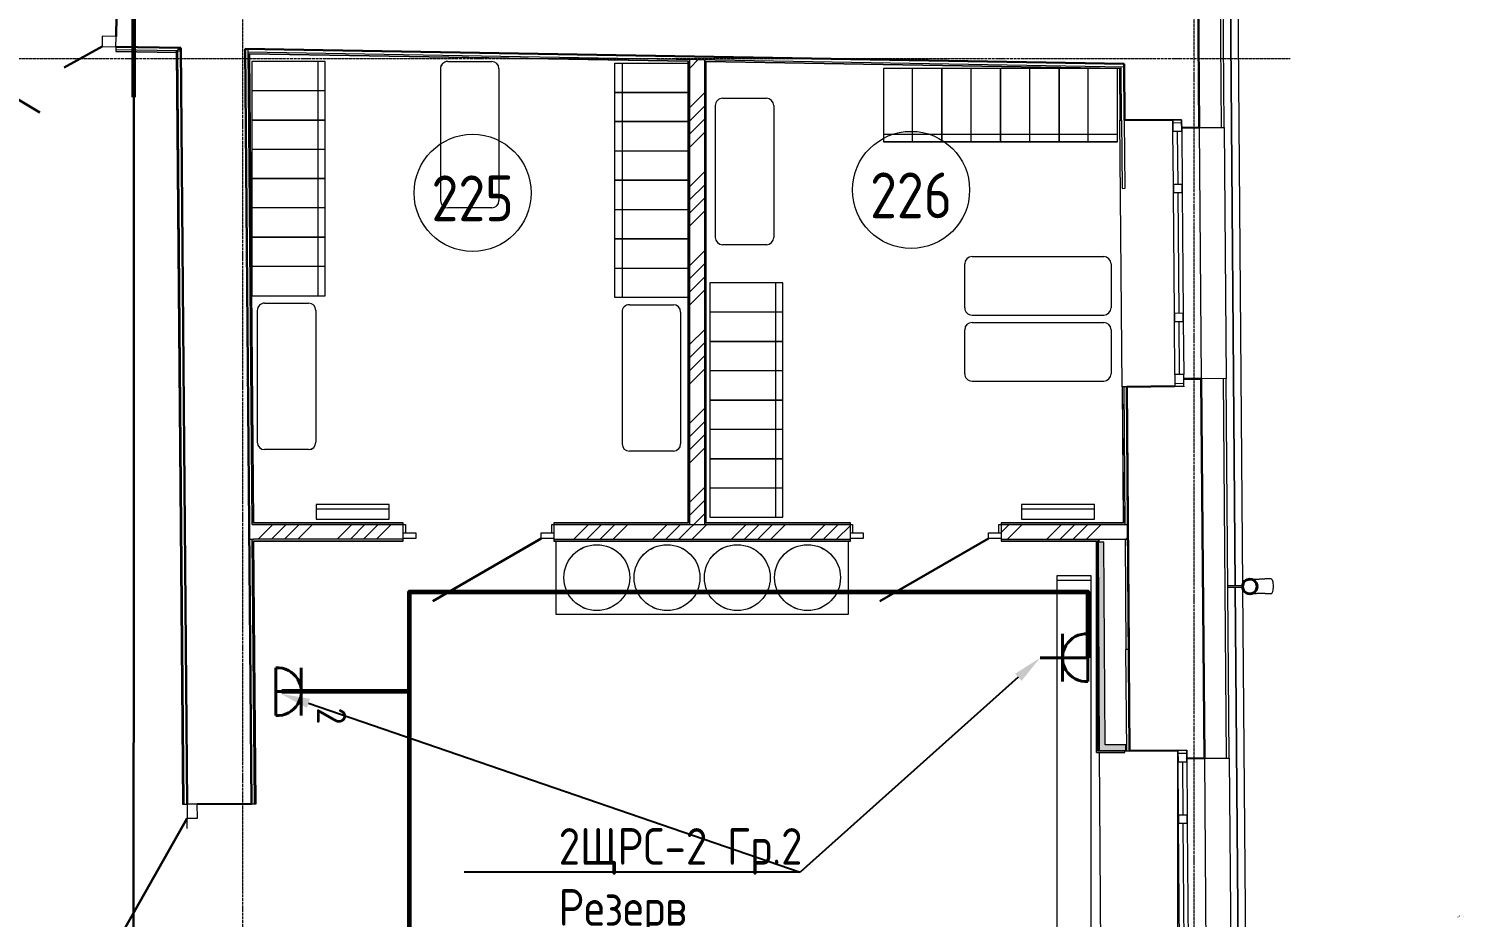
# Model space of a CAD drawing. Header units: millimetres. Extents: x -32 to 417638015, y -35 to 175284279.
# Drawn here: x 838152 to 847954, y 82450 to 88518 of the extents above; entities that cross this region are included whole.
import ezdxf
from ezdxf import colors
from ezdxf.entities.mleader import LeaderData, LeaderLine
from ezdxf.math import Vec2, Vec3

# ---------------------------------------------------------------- set-up
doc = ezdxf.new("R2010")
doc.units = ezdxf.units.MM
doc.linetypes.add('ADSK_Линия сетки', pattern=[25, 20, -2.5, 0, -2.5])
for name, color, linetype, lineweight in [('_ Окна', 7, 'Continuous', 9), ('_ЭМ_гофра', 5, 'Continuous', 60), ('_ЭМ_ТХобщее_слой', 7, 'Continuous', 30), ('Аннотация', 7, 'Continuous', 18), ('Двери', 7, 'Continuous', 9), ('Обобщенные модели', 7, 'Continuous', 18), ('Ограждение', 7, 'Continuous', 9), ('Окна', 7, 'Continuous', 9), ('Оси', 253, 'Continuous', 9), ('Перекрытие', 7, 'Continuous', 18), ('Стены внутренние', 7, 'Continuous', 18), ('Стены наружные', 7, 'Continuous', 18), ('Стены несущие', 7, 'Continuous', 30), ('Стены отделка', 7, 'Continuous', 30), ('Стены штриховка', 7, 'Continuous', 9), ('ТХ', 5, 'Continuous', 0), ('ШТРИХОВКА', 252, 'Continuous', 15), ('ЭМ', 5, 'Continuous', 40), ('ЭМ_Лоток 1_2', 162, 'Continuous', 30), ('ЭОМ_Кабель Быт. розеток', 5, 'Continuous', 30)]:
    doc.layers.add(name, color=color, linetype=linetype, lineweight=lineweight)
doc.layers.add('_ЭМ_Надписи', color=7, linetype='Continuous')
doc.layers.add('ЭОМ_Лотки рабочие', color=5, linetype='Continuous')
doc.layers.add('Линии', color=7, linetype='Continuous', lineweight=9, true_color=0x00a600)
doc.styles.add('GOST Common', font='GOST_Common.ttf', dxfattribs={"width": 0.9, "height": 350})
doc.styles.add('ЭОМ', font='isocpeur.ttf', dxfattribs={"width": 0.85, "height": 250})
doc.linetypes.add('Cable in the tray', pattern='A,5,[130,ltypeshp.shx,S=1,R=0,X=0,Y=0],1.5,[130,ltypeshp.shx,S=1.5,R=90,X=0,Y=-1],1,[130,ltypeshp.shx,S=1,R=0,X=0.5,Y=0],5', length=12.5)

# ---------------------------------------------------------------- blocks, each defined once
blk = doc.blocks.new('Тх 2 этаж')
at = {"layer": 'ТХ', "color": 252, "true_color": 0x939598}
for p, q in [((56625.1, 34539.2), (56925.2, 34539.3)), ((56575, 34489.2), (56575, 33589.1)), ((56975, 34489.2), (56975, 33589.1)), ((58452.4, 34238.2), (58452.4, 33338)), ((58502.5, 34288.2), (58802.6, 34288.3)), ((58852.4, 34238.2), (58852.4, 33338)), ((56925.2, 33539.3), (56625.1, 33539.2)), ((58802.6, 33288.3), (58502.5, 33288.2)), ((60156.9, 32857.2), (60156.9, 33157.3)), ((60206.9, 33207.1), (61107.1, 33207.1)), ((61156.9, 33157.3), (61156.9, 32857.2)), ((55323.7, 32839.1), (55323.7, 31939)), ((55373.8, 32889.1), (55673.9, 32889.2)), ((55723.7, 32839.1), (55723.7, 31939)), ((57866.2, 32878.4), (58166.4, 32878.5)), ((57816.1, 32828.4), (57816.1, 31928.3)), ((58216.1, 32828.4), (58216.1, 31928.3)), ((60206.9, 32807.1), (61107.1, 32807.1)), ((60206.9, 32757.1), (61107.1, 32757.1)), ((60156.9, 32407.2), (60156.9, 32707.3)), ((61156.9, 32707.3), (61156.9, 32407.2)), ((60206.9, 32357.1), (61107.1, 32357.1)), ((55673.9, 31889.2), (55373.8, 31889.1)), ((58166.4, 31878.5), (57866.2, 31878.4)), ((59363.3, 31264.8), (57363.3, 31264.8)), ((57363.3, 31264.8), (57363.3, 30764.8)), ((59363.3, 30764.8), (59363.3, 31264.8)), ((57363.3, 30764.8), (59363.3, 30764.8))]:
    blk.add_line(p, q, dxfattribs=at)
for points in [[(55786.8, 34139.2), (55786.8, 34539.2), (55286.8, 34539.2), (55286.8, 34139.2)], [(57766.3, 34128.4), (57766.3, 34528.4), (58266.3, 34528.4), (58266.3, 34128.4)], [(59601.3, 33991.6), (60001.3, 33991.6), (60001.3, 34491.6), (59601.3, 34491.6)], [(60001.3, 33991.6), (60401.3, 33991.6), (60401.3, 34491.6), (60001.3, 34491.6)], [(60401.3, 33991.6), (60801.3, 33991.6), (60801.3, 34491.6), (60401.3, 34491.6)], [(60801.3, 33991.6), (61201.3, 33991.6), (61201.3, 34491.6), (60801.3, 34491.6)], [(55786.8, 33739.2), (55786.8, 34139.2), (55286.8, 34139.2), (55286.8, 33739.2)], [(57766.3, 33728.4), (57766.3, 34128.4), (58266.3, 34128.4), (58266.3, 33728.4)], [(55786.8, 33339.2), (55786.8, 33739.2), (55286.8, 33739.2), (55286.8, 33339.2)], [(57766.3, 33328.4), (57766.3, 33728.4), (58266.3, 33728.4), (58266.3, 33328.4)], [(55786.8, 32939.2), (55786.8, 33339.2), (55286.8, 33339.2), (55286.8, 32939.2)], [(57766.3, 32928.4), (57766.3, 33328.4), (58266.3, 33328.4), (58266.3, 32928.4)], [(58915.3, 32626.8), (58915.3, 33026.8), (58415.3, 33026.8), (58415.3, 32626.8)], [(58915.3, 32226.8), (58915.3, 32626.8), (58415.3, 32626.8), (58415.3, 32226.8)], [(58915.3, 31826.8), (58915.3, 32226.8), (58415.3, 32226.8), (58415.3, 31826.8)], [(58915.3, 31426.8), (58915.3, 31826.8), (58415.3, 31826.8), (58415.3, 31426.8)], [(55725.4, 31513.8), (55725.4, 31413.8), (56225.4, 31413.8), (56225.4, 31513.8)], [(60544.6, 31513.8), (60544.6, 31413.8), (61044.6, 31413.8), (61044.6, 31513.8)]]:
    blk.add_lwpolyline(points, close=True, dxfattribs=at)
for points in [[(55736.8, 34539.2), (55736.8, 34139.2)], [(57816.3, 34528.4), (57816.3, 34128.4)], [(59801.3, 33991.6), (59801.3, 34491.6)], [(60201.3, 33991.6), (60201.3, 34491.6)], [(60601.3, 33991.6), (60601.3, 34491.6)], [(61001.3, 33991.6), (61001.3, 34491.6)], [(55786.8, 34339.2), (55286.8, 34339.2)], [(57766.3, 34328.4), (58266.3, 34328.4)], [(55736.8, 34139.2), (55736.8, 33739.2)], [(57816.3, 34128.4), (57816.3, 33728.4)], [(60001.3, 34041.6), (59601.3, 34041.6)], [(60401.3, 34041.6), (60001.3, 34041.6)], [(60801.3, 34041.6), (60401.3, 34041.6)], [(61201.3, 34041.6), (60801.3, 34041.6)], [(55786.8, 33939.2), (55286.8, 33939.2)], [(57766.3, 33928.4), (58266.3, 33928.4)], [(55736.8, 33739.2), (55736.8, 33339.2)], [(57816.3, 33728.4), (57816.3, 33328.4)], [(55786.8, 33539.2), (55286.8, 33539.2)], [(57766.3, 33528.4), (58266.3, 33528.4)], [(55736.8, 33339.2), (55736.8, 32939.2)], [(57816.3, 33328.4), (57816.3, 32928.4)], [(55786.8, 33139.2), (55286.8, 33139.2)], [(57766.3, 33128.4), (58266.3, 33128.4)], [(58865.3, 33026.8), (58865.3, 32626.8)], [(58915.3, 32826.8), (58415.3, 32826.8)], [(58865.3, 32626.8), (58865.3, 32226.8)], [(58915.3, 32426.8), (58415.3, 32426.8)], [(58865.3, 32226.8), (58865.3, 31826.8)], [(58915.3, 32026.8), (58415.3, 32026.8)], [(58865.3, 31826.8), (58865.3, 31426.8)], [(58915.3, 31626.8), (58415.3, 31626.8)], [(55725.4, 31483.8), (56225.4, 31483.8)], [(60544.6, 31483.8), (61044.6, 31483.8)]]:
    blk.add_lwpolyline(points, dxfattribs=at)
at = {"layer": 'ТХ', "color": 252, "linetype": 'Continuous', "lineweight": 5, "ltscale": 100, "true_color": 0x939598}
for points in [[(60788.4, 31029.1), (61018.4, 31029.1)], [(60788.4, 28029.1), (60788.4, 31029.1)], [(60788.4, 30997.5), (61018.4, 30997.5)], [(60788.4, 28073.7), (60788.4, 30997.5)], [(61018.4, 31029.1), (61018.4, 28029.1)], [(61018.4, 30997.5), (61018.4, 28073.7)]]:
    blk.add_lwpolyline(points, dxfattribs=at)
at = {"layer": 'ТХ', "color": 252, "true_color": 0x939598}
for centre in [(57643.3, 31014.8), (58123.3, 31014.8), (58603.3, 31014.8), (59083.3, 31014.8)]:
    blk.add_circle(centre, 225, dxfattribs=at)
for centre, radius, start, end in [((56625, 34489.2), 50, 89.9335, 180.0665), ((56925.1, 34489.3), 49.9, 359.86858, 89.82584), ((58502.4, 34238.2), 50, 89.9335, 180.0665), ((58802.5, 34238.3), 49.9, 359.86858, 89.82584), ((56624.9, 33589.2), 49.9, 180.17416, 270.13142), ((56925.1, 33589.2), 49.9, 270.1088, 359.8912), ((58502.4, 33338.1), 49.9, 180.17416, 270.13142), ((58802.5, 33338.1), 49.9, 270.1088, 359.8912), ((60206.8, 33157.2), 49.9, 89.86858, 179.82584), ((61107, 33157.2), 49.9, 0.1088, 89.8912), ((55373.7, 32839.1), 50, 89.9335, 180.0665), ((55673.8, 32839.2), 49.9, 359.86858, 89.82584), ((57866.2, 32828.4), 50, 89.9335, 180.0665), ((58166.2, 32828.5), 49.9, 359.86858, 89.82584), ((60206.9, 32857.1), 50, 179.9335, 270.0665), ((61107, 32857.1), 49.9, 270.17416, 0.13142), ((60206.8, 32707.2), 49.9, 89.86858, 179.82584), ((61107, 32707.2), 49.9, 0.1088, 89.8912), ((60206.9, 32407.1), 50, 179.9335, 270.0665), ((61107, 32407.1), 49.9, 270.17416, 0.13142), ((55373.6, 31939.1), 49.9, 180.17416, 270.13142), ((55673.8, 31939.1), 49.9, 270.1088, 359.8912), ((57866.1, 31928.3), 49.9, 180.17416, 270.13142), ((58166.3, 31928.4), 49.9, 270.1088, 359.8912)]:
    blk.add_arc(centre, radius, start, end, dxfattribs=at)
blk = doc.blocks.new('План 2 этажа')
h = blk.add_hatch()
h.set_pattern_fill('ANSI34', color=8, scale=20)
h.set_pattern_definition([(45, (686.36, 338.7), (-269.4077, 269.4077), []), (45, (776.16, 338.7), (-269.4077, 269.4077), []), (45, (865.96, 338.7), (-269.4077, 269.4077), []), (45, (955.77, 338.7), (-269.4077, 269.4077), [])])
h.paths.add_polyline_path([(52688.857, 36876.498), (52588.857, 36878.189), (52588.857, 33701.944), (52688.857, 33701.944)])
h.paths.add_polyline_path([(53686.357, 33701.944), (52723.857, 33701.944), (51661.357, 33701.944), (51661.357, 33601.944), (53686.357, 33601.944)])
h.paths.add_polyline_path([(50631.357, 33701.944), (49578.56, 33701.944), (49579.402, 33601.944), (50631.357, 33601.944)])
h.paths.add_polyline_path([(55581.987, 33701.944), (54716.357, 33701.944), (54716.357, 33601.944), (55379.032, 33601.944), (55582.796, 33601.944)])
at = {"layer": 'Стены внутренние'}
for points in [[(55427.32, 32158.442), (55419.031, 33582.06), (55379.032, 33581.827), (55387.32, 32158.442)], [(55568.339, 32158.442), (55568.339, 32198.442), (55427.087, 32198.442), (55427.32, 32158.442)]]:
    blk.add_hatch(color=8, dxfattribs=at).paths.add_polyline_path(points)
at = {"layer": '_ Окна', "color": 8, "lineweight": 18}
for p, q in [((55889.64, 36466.385), (55949.638, 36466.87)), ((55890.287, 36386.387), (55889.64, 36466.385)), ((55949.638, 36466.87), (55950.285, 36386.872)), ((55950.285, 36386.872), (55890.287, 36386.387)), ((55893.198, 36026.399), (55953.196, 36026.884)), ((55893.683, 35966.401), (55893.198, 36026.399)), ((55953.196, 36026.884), (55953.681, 35966.886)), ((55953.681, 35966.886), (55893.683, 35966.401)), ((55900.315, 35146.428), (55960.313, 35146.913)), ((55900.8, 35086.43), (55900.315, 35146.428)), ((55960.313, 35146.913), (55960.798, 35086.915)), ((55960.798, 35086.915), (55900.8, 35086.43)), ((55963.71, 34726.927), (55903.712, 34726.442)), ((55903.712, 34726.442), (55904.359, 34646.444)), ((55964.357, 34646.929), (55963.71, 34726.927)), ((55904.359, 34646.444), (55964.357, 34646.929)), ((55924.464, 32160.525), (55984.462, 32161.01)), ((55925.111, 32080.527), (55924.464, 32160.525)), ((55984.462, 32161.01), (55985.109, 32081.013)), ((55985.109, 32081.013), (55925.111, 32080.527)), ((55928.023, 31720.539), (55988.021, 31721.025)), ((55928.508, 31660.541), (55928.023, 31720.539)), ((55988.506, 31661.026), (55928.508, 31660.541)), ((55988.021, 31721.025), (55988.506, 31661.026))]:
    blk.add_line(p, q, dxfattribs=at)
at = {"layer": '_ Окна', "color": 8}
for p, q in [((55889.801, 36446.385), (55949.799, 36446.871)), ((55920.286, 36386.63), (55923.197, 36026.642)), ((55923.682, 35966.644), (55930.314, 35146.67)), ((55930.799, 35086.672), (55933.711, 34726.684)), ((55904.197, 34666.443), (55964.195, 34666.929)), ((55924.626, 32140.526), (55984.624, 32141.011)), ((55955.11, 32080.77), (55958.022, 31720.782)), ((55958.507, 31660.784), (55965.139, 30840.811))]:
    blk.add_line(p, q, dxfattribs=at)
at = {"layer": 'Двери', "color": 8, "lineweight": 30}
for p, q in [((47363.464, 36986.57), (48148.028, 36515.735)), ((48573.291, 36966.108), (48315.356, 36822.949)), ((51574.357, 33606.944), (50833.04, 33178.944)), ((54629.357, 33606.944), (53888.04, 33178.944)), ((49155.419, 31697.354), (48704.605, 30901.118))]:
    blk.add_line(p, q, dxfattribs=at)
at = {"layer": 'Двери', "color": 8}
for p, q in [((48574.475, 37036.098), (48573.291, 36966.108)), ((48573.291, 36966.108), (48668.278, 36964.501)), ((48669.461, 37034.491), (48574.475, 37036.098)), ((48668.278, 36964.501), (48669.461, 37034.491)), ((50631.357, 33646.944), (50718.357, 33646.944)), ((50631.357, 33606.944), (50631.357, 33646.944)), ((50718.357, 33646.944), (50718.357, 33606.944)), ((51574.357, 33646.944), (51661.357, 33646.944)), ((51574.357, 33606.944), (51574.357, 33646.944)), ((51661.357, 33646.944), (51661.357, 33606.944)), ((53686.357, 33646.944), (53773.357, 33646.944)), ((53686.357, 33606.944), (53686.357, 33646.944)), ((53773.357, 33646.944), (53773.357, 33606.944)), ((54629.357, 33646.944), (54716.357, 33646.944)), ((54629.357, 33606.944), (54629.357, 33646.944)), ((54716.357, 33646.944), (54716.357, 33606.944)), ((50718.357, 33606.944), (50631.357, 33606.944)), ((51661.357, 33606.944), (51574.357, 33606.944)), ((53773.357, 33606.944), (53686.357, 33606.944)), ((54716.357, 33606.944), (54629.357, 33606.944)), ((49224.617, 31792.94), (49154.619, 31792.351)), ((49154.619, 31792.351), (49155.419, 31697.354)), ((49225.416, 31697.943), (49224.617, 31792.94)), ((49155.419, 31697.354), (49225.416, 31697.943))]:
    blk.add_line(p, q, dxfattribs=at)
at = {"layer": 'Линии', "color": 8}
for centre in [(51105.502, 35966.982), (54101.258, 35987.28)]:
    blk.add_circle(centre, 400, dxfattribs=at)
at = {"layer": 'Обобщенные модели', "color": 8}
for p, q in [((56561.168, 33331.309), (56518.665, 33330.966)), ((56364.528, 33284.717), (56265.39, 33283.916)), ((56265.471, 33273.916), (56364.609, 33274.718)), ((56519.474, 33230.969), (56561.977, 33231.313))]:
    blk.add_line(p, q, dxfattribs=at)
at = {"layer": 'Обобщенные модели', "color": 8, "flags": 128}
for points in [[(56428.038, 33330.233), (56429.308, 33330.243), (56431.971, 33330.264), (56434.848, 33330.288), (56437.932, 33330.313), (56441.22, 33330.339), (56444.706, 33330.367), (56448.384, 33330.397), (56452.249, 33330.428), (56456.294, 33330.461), (56460.514, 33330.495), (56464.9, 33330.531), (56469.447, 33330.567), (56474.146, 33330.605), (56478.991, 33330.645), (56483.974, 33330.685), (56489.086, 33330.726), (56494.319, 33330.769), (56499.666, 33330.812), (56505.117, 33330.856), (56510.664, 33330.901), (56516.298, 33330.946), (56518.665, 33330.966)], [(56519.474, 33230.969), (56513.806, 33230.923), (56508.222, 33230.878), (56502.73, 33230.833), (56497.339, 33230.79), (56492.057, 33230.747), (56486.893, 33230.705), (56481.856, 33230.665), (56476.953, 33230.625), (56472.192, 33230.586), (56467.581, 33230.549), (56463.127, 33230.513), (56458.837, 33230.478), (56454.719, 33230.445), (56450.778, 33230.413), (56447.021, 33230.383), (56443.455, 33230.354), (56440.084, 33230.327), (56436.914, 33230.301), (56433.951, 33230.277), (56431.198, 33230.255), (56428.846, 33230.236)]]:
    blk.add_lwpolyline(points, dxfattribs=at)
at = {"layer": 'Обобщенные модели', "color": 8}
for start, end in [(0.4633819, 180.4633819), (180.4633819, 0.4633819)]:
    blk.add_arc((56415.426, 33280.129), 52, start, end, dxfattribs=at)
at = {"layer": 'Обобщенные модели', "color": 8, "lineweight": 40}
for start, end in [(0.4633819, 180.4633819), (180.4633819, 0.4633819)]:
    blk.add_arc((56415.426, 33280.129), 50, start, end, dxfattribs=at)
at = {"layer": 'Обобщенные модели', "color": 8}
for start_param, end_param in [(4.71238898, 6.28318531), (3.14159265, 4.71238898)]:
    blk.add_ellipse((56561.572, 33281.311), major_axis=(-0.404, 49.998), ratio=0.30901699, start_param=start_param, end_param=end_param, dxfattribs=at)
at = {"layer": 'Ограждение', "color": 8}
for p, q in [((57838.441, 31022.638), (57839.048, 31023.433)), ((57848.445, 31030.71), (57849.367, 31031.098)), ((57861.406, 31032.715), (57862.397, 31032.583)), ((57873.381, 31028.044), (57874.176, 31027.437))]:
    blk.add_line(p, q, dxfattribs=at)
at = {"layer": 'Окна', "color": 8}
for p, q in [((55949.638, 36466.87), (55889.64, 36466.385)), ((55889.64, 36466.385), (55890.287, 36386.387)), ((55950.285, 36386.872), (55949.638, 36466.87)), ((55893.198, 36026.399), (55890.287, 36386.387)), ((55950.285, 36386.872), (55953.196, 36026.884)), ((55893.198, 36026.399), (55893.683, 35966.401)), ((55953.681, 35966.886), (55953.196, 36026.884)), ((55900.315, 35146.428), (55893.683, 35966.401)), ((55953.681, 35966.886), (55960.313, 35146.913)), ((55900.315, 35146.428), (55900.8, 35086.43)), ((55960.798, 35086.915), (55960.313, 35146.913)), ((55903.712, 34726.442), (55900.8, 35086.43)), ((55960.798, 35086.915), (55963.71, 34726.927)), ((55903.712, 34726.442), (55904.359, 34646.444)), ((55964.357, 34646.929), (55963.71, 34726.927)), ((55904.359, 34646.444), (55964.357, 34646.929)), ((55984.462, 32161.01), (55924.464, 32160.525)), ((55924.464, 32160.525), (55925.111, 32080.527)), ((55985.109, 32081.013), (55984.462, 32161.01)), ((55928.023, 31720.539), (55925.111, 32080.527)), ((55985.109, 32081.013), (55988.021, 31721.025)), ((55928.023, 31720.539), (55928.508, 31660.541)), ((55935.14, 30840.568), (55928.508, 31660.541)), ((55988.506, 31661.026), (55988.021, 31721.025)), ((55988.506, 31661.026), (55995.138, 30841.053))]:
    blk.add_line(p, q, dxfattribs=at)
at = {"layer": 'Оси', "color": 8, "linetype": 'ADSK_Линия сетки'}
for p, q in [((49535.923, 9973.128), (49535.923, 43330.545)), ((56035.923, -4690.674), (56035.923, 43330.545)), ((-9428.371, 36883.7), (56691.21, 36883.7))]:
    blk.add_line(p, q, dxfattribs=at)
at = {"layer": 'Перекрытие', "color": 8}
for p, q in [((50631.357, 33701.944), (50646.357, 33701.944)), ((50646.357, 33701.944), (50646.357, 33646.944)), ((51646.357, 33701.944), (51661.357, 33701.944)), ((51646.357, 33646.944), (51646.357, 33701.944)), ((53686.357, 33701.944), (53701.357, 33701.944)), ((53701.357, 33701.944), (53701.357, 33646.944)), ((54701.357, 33646.944), (54701.357, 33701.944)), ((54701.357, 33701.944), (54716.357, 33701.944)), ((55387.293, 33581.875), (55387.293, 33601.944)), ((55574.433, 32163.01), (55568.339, 32163.01)), ((55574.44, 32162.065), (55568.339, 32162.065)), ((55924.049, 30340.462), (55924.049, 32160.522)), ((55387.389, 32146.534), (55422.361, 26140.247)), ((49156.016, 31626.452), (49155.419, 31697.354))]:
    blk.add_line(p, q, dxfattribs=at)
at = {"layer": 'Стены внутренние', "color": 8}
for p, q in [((55563.415, 35998.202), (55559.65, 36463.716)), ((56070.079, 36412.842), (56083.949, 34697.898)), ((55543.416, 35998.041), (55563.415, 35998.202)), ((56104.903, 32106.982), (56118.773, 30392.039))]:
    blk.add_line(p, q, dxfattribs=at)
at = {"layer": 'Стены наружные', "color": 8}
for p, q in [((56315.388, 33284.277), (56228.257, 44057.505)), ((56228.258, 44057.505), (56315.389, 33284.277)), ((56277.854, 44107.505), (56365.355, 33288.483)), ((55542.371, 34643.516), (55527.652, 36463.457)), ((55539.651, 36463.554), (55543.416, 35998.041)), ((56240.073, 36414.217), (56253.943, 34699.273)), ((56420.779, 20253.239), (56315.465, 33274.669)), ((56315.466, 33274.669), (56512.116, 8960.024)), ((56365.497, 33270.967), (56470.777, 20253.644)), ((56274.898, 32108.357), (56288.768, 30393.413))]:
    blk.add_line(p, q, dxfattribs=at)
at = {"layer": 'Стены несущие', "color": 8}
for p, q in [((56070.079, 36412.842), (56010.03, 43837.505)), ((48675.718, 37404.439), (48669.461, 37034.491)), ((48668.278, 36964.501), (48668.278, 36964.501)), ((48668.278, 36964.501), (49111.143, 36957.011)), ((49111.143, 36957.011), (49154.619, 31792.351)), ((49551.221, 36949.568), (49594.604, 31796.055)), ((49594.604, 31796.055), (49551.221, 36949.568)), ((49551.221, 36949.568), (55556.542, 36847.999)), ((55556.542, 36847.999), (55559.65, 36463.716)), ((55559.65, 36463.716), (55889.64, 36466.385)), ((55950.083, 36411.872), (56070.079, 36412.842)), ((55904.359, 34646.444), (55574.37, 34643.775)), ((55594.475, 32157.856), (55574.37, 34643.775)), ((55588.88, 32849.597), (55574.378, 34642.775)), ((56083.949, 34697.898), (55963.952, 34696.928)), ((55964.365, 34645.929), (55964.357, 34646.929)), ((56104.903, 32106.982), (56083.949, 34697.898)), ((55594.475, 32157.856), (55924.464, 32160.525)), ((55984.907, 32106.012), (56104.903, 32106.982)), ((49224.617, 31792.94), (49594.604, 31796.055))]:
    blk.add_line(p, q, dxfattribs=at)
at = {"layer": 'Стены отделка', "color": 8, "lineweight": 9}
for p, q in [((56240.073, 36414.217), (56178.661, 44007.505)), ((48668.278, 36964.501), (48667.939, 36944.504)), ((49110.805, 36937.014), (49111.143, 36957.011)), ((48667.939, 36944.504), (48667.737, 36932.506)), ((48667.737, 36932.506), (49091.409, 36925.34)), ((49079.306, 36937.547), (49122.62, 31792.081)), ((49111.227, 36947.015), (49091.228, 36946.846)), ((49134.62, 31792.182), (49091.228, 36946.846)), ((49091.308, 36937.344), (49110.805, 36937.014)), ((49571.22, 36949.736), (49551.221, 36949.568)), ((49570.703, 36949.239), (49570.364, 36929.241)), ((49570.364, 36929.241), (55556.204, 36828.002)), ((49598.56, 33701.944), (49571.22, 36949.736)), ((49610.46, 33713.944), (49583.496, 36917.018)), ((49583.496, 36917.018), (52576.857, 36866.39)), ((52576.857, 36866.39), (52576.857, 33713.944)), ((52588.857, 33701.944), (52588.857, 36878.189)), ((52688.857, 36876.075), (52688.857, 33701.944)), ((52700.857, 36864.293), (55524.796, 36816.531)), ((52700.857, 33713.944), (52700.857, 36864.293)), ((55524.796, 36816.531), (55527.652, 36463.457)), ((55539.651, 36463.554), (55536.701, 36828.331)), ((55556.204, 36828.002), (55556.542, 36847.999)), ((55527.652, 36463.457), (55539.651, 36463.554)), ((56070.079, 36412.842), (56240.073, 36414.217)), ((56253.943, 34699.273), (56083.949, 34697.898)), ((56274.898, 32108.357), (56253.943, 34699.273)), ((55574.37, 34643.775), (55542.371, 34643.516)), ((55542.371, 34643.516), (55549.889, 33713.944)), ((55554.37, 34643.614), (55554.378, 34642.614)), ((55574.378, 34642.775), (55574.37, 34643.775)), ((50631.357, 33713.944), (49610.46, 33713.944)), ((50631.357, 33646.944), (50631.357, 33713.944)), ((51661.357, 33713.944), (51661.357, 33646.944)), ((52576.857, 33713.944), (51661.357, 33713.944)), ((53686.357, 33713.944), (52700.857, 33713.944)), ((53686.357, 33646.944), (53686.357, 33713.944)), ((54716.357, 33713.944), (54716.357, 33646.944)), ((55549.889, 33713.944), (54716.357, 33713.944)), ((49579.402, 33601.944), (49609.403, 33601.944)), ((49626.602, 31796.324), (49611.504, 33589.944)), ((49611.504, 33589.944), (50631.357, 33589.944)), ((50631.357, 33589.944), (50631.357, 33606.944)), ((51661.357, 33606.944), (51661.357, 33589.944)), ((51661.357, 33589.944), (53686.357, 33589.944)), ((53686.357, 33589.944), (53686.357, 33606.944)), ((54716.357, 33606.944), (54716.357, 33589.944)), ((54716.357, 33589.944), (55367.032, 33589.944)), ((55367.032, 33589.944), (55367.032, 32148.442)), ((55379.032, 33601.944), (55582.796, 33601.944)), ((55379.032, 32158.442), (55379.032, 33601.944)), ((55419.031, 33582.06), (55379.032, 33581.827)), ((55379.032, 33581.827), (55387.32, 32158.442)), ((55427.087, 32198.442), (55419.031, 33582.06)), ((55562.795, 33601.944), (55568.881, 32849.435)), ((55588.88, 32849.597), (55568.881, 32849.435)), ((55574.476, 32157.694), (55568.881, 32849.435)), ((55574.47, 32158.442), (55379.032, 32158.442)), ((55568.339, 32198.442), (55427.087, 32198.442)), ((55562.476, 32157.597), (55594.475, 32157.856)), ((55562.566, 32146.442), (55562.476, 32157.597)), ((55568.339, 32158.442), (55568.339, 32198.442)), ((55369.032, 32146.442), (55562.566, 32146.442)), ((56104.903, 32106.982), (56274.898, 32108.357)), ((49122.62, 31792.081), (49154.619, 31792.351)), ((49594.604, 31796.055), (49626.602, 31796.324))]:
    blk.add_line(p, q, dxfattribs=at)
at = {"layer": 'Стены штриховка', "color": 8}
for p, q in [((56160.035, 43837.505), (56220.074, 36414.055)), ((48667.77, 36934.506), (49091.392, 36927.341)), ((48667.939, 36944.504), (48667.939, 36944.504)), ((49091.308, 36937.344), (48667.939, 36944.504)), ((49081.306, 36937.513), (49124.62, 31792.098)), ((49608.477, 33711.944), (49581.479, 36919.052)), ((49581.479, 36919.052), (52578.857, 36868.357)), ((52578.857, 36868.357), (52578.857, 33711.944)), ((52698.857, 36866.327), (55526.78, 36818.498)), ((52698.857, 33711.944), (52698.857, 36866.327)), ((55526.78, 36818.498), (55529.651, 36463.473)), ((56233.944, 34699.111), (56254.898, 32108.196)), ((55544.371, 34643.533), (55551.905, 33711.944)), ((55554.378, 34642.614), (55561.986, 33701.944)), ((49598.56, 33701.944), (50631.357, 33701.944)), ((50631.357, 33711.944), (49608.477, 33711.944)), ((52578.857, 33711.944), (51661.357, 33711.944)), ((51661.357, 33701.944), (52723.857, 33701.944)), ((53686.357, 33711.944), (52698.857, 33711.944)), ((52723.857, 33701.944), (53686.357, 33701.944)), ((55551.905, 33711.944), (54716.357, 33711.944)), ((54716.357, 33701.944), (55581.987, 33701.944)), ((49614.603, 31796.223), (49599.402, 33601.944)), ((50631.357, 33601.944), (49609.403, 33601.944)), ((49624.603, 31796.307), (49609.487, 33591.944)), ((49609.487, 33591.944), (50631.357, 33591.944)), ((51661.357, 33601.944), (53686.357, 33601.944)), ((51661.357, 33591.944), (53686.357, 33591.944)), ((54716.357, 33601.944), (55379.032, 33601.944)), ((54716.357, 33591.944), (55369.032, 33591.944)), ((55369.032, 32146.442), (55369.032, 33591.944)), ((55367.032, 32148.442), (55562.55, 32148.442)), ((55367.032, 32148.442), (55367.032, 32146.442)), ((55367.032, 32146.442), (55369.032, 32146.442))]:
    blk.add_line(p, q, dxfattribs=at)
at = {"layer": 'ЭОМ_Лотки рабочие'}
blk.add_blockref('Тх 2 этаж', (-5689.424, 2325.176), dxfattribs=at)
at = {"layer": 'Аннотация', "color": 8, "lineweight": 9, "char_height": 312.5, "width": 520.21112, "attachment_point": 5, "line_spacing_factor": 1.022766, "style": 'GOST Common'}
for s, insert in [('225', (51105.502, 35930.033)), ('226', (54101.258, 35950.332))]:
    blk.add_mtext(s, dxfattribs=dict(at, insert=insert))
blk = doc.blocks.new('_ЭМ_ТХ2_2ЭТАЖнов')
at = {"layer": 'ТХ', "color": 252, "true_color": 0x939598}
for p, q in [((56699.7, 36480.7), (56699.7, 35580.6)), ((56749.7, 36530.7), (57049.9, 36530.8)), ((57099.7, 36480.7), (57099.7, 35580.6)), ((58627.1, 36279.7), (58927.3, 36279.7)), ((58577.1, 36229.7), (58577.1, 35329.5)), ((58977.1, 36229.7), (58977.1, 35329.5)), ((57049.9, 35530.8), (56749.7, 35530.7)), ((58927.3, 35279.7), (58627.1, 35279.7)), ((60331.6, 35198.6), (61231.7, 35198.6)), ((60281.6, 34848.7), (60281.5, 35148.8)), ((61281.5, 35148.8), (61281.6, 34848.7)), ((55448.4, 34830.6), (55448.4, 33930.5)), ((55498.4, 34880.6), (55798.6, 34880.7)), ((55848.4, 34830.6), (55848.4, 33930.5)), ((57940.8, 34819.9), (57940.8, 33919.7)), ((57990.9, 34869.9), (58291, 34869.9)), ((58340.8, 34819.9), (58340.8, 33919.7)), ((60331.6, 34798.6), (61231.7, 34798.6)), ((60281.6, 34398.7), (60281.5, 34698.8)), ((60331.6, 34748.6), (61231.7, 34748.6)), ((61281.5, 34698.8), (61281.6, 34398.7)), ((60331.6, 34348.6), (61231.7, 34348.6)), ((55798.6, 33880.7), (55498.4, 33880.6)), ((58291, 33869.9), (57990.9, 33869.9)), ((59487.9, 33256.2), (57487.9, 33256.2)), ((57487.9, 33256.2), (57487.9, 32756.2)), ((59487.9, 32756.2), (59487.9, 33256.2)), ((57487.9, 32756.2), (59487.9, 32756.2))]:
    blk.add_line(p, q, dxfattribs=at)
for points in [[(55911.5, 36130.6), (55911.5, 36530.6), (55411.5, 36530.6), (55411.5, 36130.6)], [(57890.9, 36119.9), (57890.9, 36519.9), (58390.9, 36519.9), (58390.9, 36119.9)], [(59726, 35983), (60126, 35983), (60126, 36483), (59726, 36483)], [(60126, 35983), (60526, 35983), (60526, 36483), (60126, 36483)], [(60526, 35983), (60926, 35983), (60926, 36483), (60526, 36483)], [(60926, 35983), (61326, 35983), (61326, 36483), (60926, 36483)], [(55911.5, 35730.6), (55911.5, 36130.6), (55411.5, 36130.6), (55411.5, 35730.6)], [(57890.9, 35719.9), (57890.9, 36119.9), (58390.9, 36119.9), (58390.9, 35719.9)], [(55911.5, 35330.6), (55911.5, 35730.6), (55411.5, 35730.6), (55411.5, 35330.6)], [(57890.9, 35319.9), (57890.9, 35719.9), (58390.9, 35719.9), (58390.9, 35319.9)], [(55911.5, 34930.6), (55911.5, 35330.6), (55411.5, 35330.6), (55411.5, 34930.6)], [(57890.9, 34919.9), (57890.9, 35319.9), (58390.9, 35319.9), (58390.9, 34919.9)], [(59039.9, 34618.2), (59039.9, 35018.2), (58539.9, 35018.2), (58539.9, 34618.2)], [(59039.9, 34218.2), (59039.9, 34618.2), (58539.9, 34618.2), (58539.9, 34218.2)], [(59039.9, 33818.2), (59039.9, 34218.2), (58539.9, 34218.2), (58539.9, 33818.2)], [(59039.9, 33418.2), (59039.9, 33818.2), (58539.9, 33818.2), (58539.9, 33418.2)], [(55850, 33505.2), (55850, 33405.2), (56350, 33405.2), (56350, 33505.2)], [(60669.2, 33505.2), (60669.2, 33405.2), (61169.2, 33405.2), (61169.2, 33505.2)]]:
    blk.add_lwpolyline(points, close=True, dxfattribs=at)
for points in [[(55861.5, 36530.6), (55861.5, 36130.6)], [(57940.9, 36519.9), (57940.9, 36119.9)], [(59926, 35983), (59926, 36483)], [(60326, 35983), (60326, 36483)], [(60726, 35983), (60726, 36483)], [(61126, 35983), (61126, 36483)], [(55911.5, 36330.6), (55411.5, 36330.6)], [(57890.9, 36319.9), (58390.9, 36319.9)], [(55861.5, 36130.6), (55861.5, 35730.6)], [(57940.9, 36119.9), (57940.9, 35719.9)], [(60126, 36033), (59726, 36033)], [(60526, 36033), (60126, 36033)], [(60926, 36033), (60526, 36033)], [(61326, 36033), (60926, 36033)], [(55911.5, 35930.6), (55411.5, 35930.6)], [(57890.9, 35919.9), (58390.9, 35919.9)], [(55861.5, 35730.6), (55861.5, 35330.6)], [(57940.9, 35719.9), (57940.9, 35319.9)], [(55911.5, 35530.6), (55411.5, 35530.6)], [(57890.9, 35519.9), (58390.9, 35519.9)], [(55861.5, 35330.6), (55861.5, 34930.6)], [(57940.9, 35319.9), (57940.9, 34919.9)], [(55911.5, 35130.6), (55411.5, 35130.6)], [(57890.9, 35119.9), (58390.9, 35119.9)], [(58989.9, 35018.2), (58989.9, 34618.2)], [(59039.9, 34818.2), (58539.9, 34818.2)], [(58989.9, 34618.2), (58989.9, 34218.2)], [(59039.9, 34418.2), (58539.9, 34418.2)], [(58989.9, 34218.2), (58989.9, 33818.2)], [(59039.9, 34018.2), (58539.9, 34018.2)], [(58989.9, 33818.2), (58989.9, 33418.2)], [(59039.9, 33618.2), (58539.9, 33618.2)], [(55850, 33475.2), (56350, 33475.2)], [(60669.2, 33475.2), (61169.2, 33475.2)]]:
    blk.add_lwpolyline(points, dxfattribs=at)
at = {"layer": 'ТХ', "color": 252, "linetype": 'Continuous', "lineweight": 5, "ltscale": 100, "true_color": 0x939598}
for points in [[(60913.1, 33020.6), (61143.1, 33020.6)], [(60913.1, 30020.6), (60913.1, 33020.6)], [(60913.1, 32989), (61143.1, 32989)], [(60913.1, 30065.2), (60913.1, 32989)], [(61143.1, 33020.6), (61143.1, 30020.6)], [(61143.1, 32989), (61143.1, 30065.2)]]:
    blk.add_lwpolyline(points, dxfattribs=at)
at = {"layer": 'ТХ', "color": 252, "true_color": 0x939598}
for centre in [(57767.9, 33006.2), (58247.9, 33006.2), (58727.9, 33006.2), (59207.9, 33006.2)]:
    blk.add_circle(centre, 225, dxfattribs=at)
for centre, radius, start, end in [((56749.7, 36480.7), 50, 89.9335, 180.0665), ((57049.7, 36480.8), 49.9, 359.86858, 89.82584), ((58627.1, 36229.7), 50, 89.9335, 180.0665), ((58927.1, 36229.8), 49.9, 359.86858, 89.82584), ((56749.6, 35580.6), 49.9, 180.17416, 270.13142), ((57049.8, 35580.7), 49.9, 270.1088, 359.8912), ((58627, 35329.6), 49.9, 180.17416, 270.13142), ((58927.2, 35329.6), 49.9, 270.1088, 359.8912), ((60331.5, 35148.6), 49.9, 89.86858, 179.82584), ((61231.6, 35148.7), 49.9, 0.1088, 89.8912), ((55498.4, 34830.6), 50, 89.9335, 180.0665), ((55798.4, 34830.7), 49.9, 359.86858, 89.82584), ((57990.8, 34819.9), 50, 89.9335, 180.0665), ((58290.9, 34820), 49.9, 359.86858, 89.82584), ((60331.6, 34848.6), 50, 179.9335, 270.0665), ((61231.7, 34848.5), 49.9, 270.17416, 0.13142), ((60331.5, 34698.6), 49.9, 89.86858, 179.82584), ((61231.6, 34698.7), 49.9, 0.1088, 89.8912), ((60331.6, 34398.6), 50, 179.9335, 270.0665), ((61231.7, 34398.5), 49.9, 270.17416, 0.13142), ((55498.3, 33930.5), 49.9, 180.17416, 270.13142), ((55798.5, 33930.5), 49.9, 270.1088, 359.8912), ((57990.7, 33919.8), 49.9, 180.17416, 270.13142), ((58290.9, 33919.8), 49.9, 270.1088, 359.8912)]:
    blk.add_arc(centre, radius, start, end, dxfattribs=at)
blk = doc.blocks.new('1м розетка IP20')
at = {"layer": 'ЭМ', "color": 5}
for p, q in [((-10.5, 162.7), (-10.5, -162.7)), ((163.1, 162.7), (163.1, -162.7)), ((-10.5, 0), (315.5, 0))]:
    blk.add_line(p, q, dxfattribs=at)
blk.add_arc((0, 0), 163.1, 266.31959, 93.68041, dxfattribs=at)
blk = doc.blocks.new('2м розетка IP20')
at = {"layer": 'ЭМ', "color": 5}
for p, q in [((-494124.5, -357092.4), (-494124.5, -356766.5)), ((-494287.3, -356918.9), (-493961.8, -356918.9)), ((-494287.3, -357092.4), (-493961.8, -357092.4))]:
    blk.add_line(p, q, dxfattribs=at)
blk.add_arc((-494124.5, -357082), 163.1, 356.31959, 183.68041, dxfattribs=at)
at = {"layer": 'ЭОМ_Кабель Быт. розеток', "color": 7, "insert": (-494016.1, -356612.2), "char_height": 200, "attachment_point": 1, "style": 'ЭОМ'}
blk.add_mtext_dynamic_manual_height_columns('2', width=91.256, gutter_width=1250, heights=[0], dxfattribs=at)

msp = doc.modelspace()

# ---------------------------------------------------------------- block references
at = {"layer": 'ШТРИХОВКА'}
msp.add_blockref('План 2 этажа', (790079.3, 51429.5), dxfattribs=at)

# ---------------------------------------------------------------- next in the draw order: linework, layer by layer
at = {"layer": '_ЭМ_гофра', "linetype": 'ByBlock'}
for points in [[(838869.8, 88049.3), (838869.8, 89190.3)], [(840753.6, 83990.9), (840753.6, 84671.9), (845388.4, 84671.9), (845388.4, 84222.1)], [(840753.6, 76023.9), (840753.6, 83990.9), (839881, 83990.9)]]:
    msp.add_lwpolyline(points, dxfattribs=at)
at = {"layer": 'ЭМ_Лоток 1_2', "linetype": 'Cable in the tray', "ltscale": 50}
msp.add_lwpolyline([(838862.7, 61604), (838869.8, 88049.4)], dxfattribs=at)

# ---------------------------------------------------------------- next in the draw order: block references
at = {"layer": '_ЭМ_ТХобщее_слой', "lineweight": 50}
msp.add_blockref('_ЭМ_ТХ2_2ЭТАЖнов', (784265.3, 51763.2), dxfattribs=at)
at = {"layer": 'ЭМ', "rotation": 180}
msp.add_blockref('1м розетка IP20', (845377.9, 84222.1), dxfattribs=at)
at = {"layer": 'ЭОМ_Кабель Быт. розеток', "rotation": 270}
msp.add_blockref('2м розетка IP20', (1196932.6, -410133.6), dxfattribs=at)

# ---------------------------------------------------------------- next in the draw order: leaders
at = {"layer": '_ЭМ_Надписи', "color": 7, "ltscale": 5}
ml = msp.add_multileader_mtext('Standard', dxfattribs=at)
ml.set_content('{\\fGOST Common|b0|i0|c204|p34;\\W0.9;\\C256;2ЩРС-2\\fISOCPEUR|b0|i0|c204|p34;\\W0.85; Гр.2 Резерв\\P\\fGOST Common|b0|i0|c0|p34;\\W0.9;h=\\fGOST Common|b0|i0|c204|p34;1\\fGOST Common|b0|i0|c0|p34;.\\fGOST Common|b0|i0|c204|p34;8м}', color=1, style='ЭОМ')
ml.set_leader_properties()
ml.build(insert=Vec2(0, 0))
ml.multileader.update_dxf_attribs({"text_left_attachment_type": 6, "text_right_attachment_type": 6, "dogleg_length": 0, "arrow_head_size": 200})
ctx = ml.context
ctx.base_point, ctx.char_height, ctx.arrow_head_size, ctx.landing_gap_size, ctx.plane_origin = Vec3(841772.4, 82759.2), 250, 200, 0, Vec3(817403.3, 96468.2)
ctx.left_attachment, ctx.right_attachment = 6, 6
notes = []
notes.append((ctx, [(1, (1, 1, 0), (843423.7, 82759.2), (-1, 0), 0, [(0, [(839873.8, 83976.3)], 0, []), (1, [(845062.4, 84222.1)], 0, [])])]))
ctx.mtext.insert, ctx.mtext.width, ctx.mtext.defined_height, ctx.mtext.flow_direction = Vec3(841772.4, 83059.2), 2273.288, 545.6, 5
for ctx, leaders in notes:
    for number, flags, end, landing, length, lines in leaders:
        leader = LeaderData()
        leader.index, (leader.has_last_leader_line, leader.has_dogleg_vector, leader.attachment_direction) = number, flags
        leader.last_leader_point, leader.dogleg_vector, leader.dogleg_length = Vec3(end), Vec3(landing), length
        for number, points, colour, breaks in lines:
            line = LeaderLine()
            line.index, line.vertices, line.color, line.breaks = number, Vec3.list(points), colors.encode_raw_color(colour), breaks
            leader.lines.append(line)
        ctx.leaders.append(leader)

doc.saveas('drawing.dxf')
